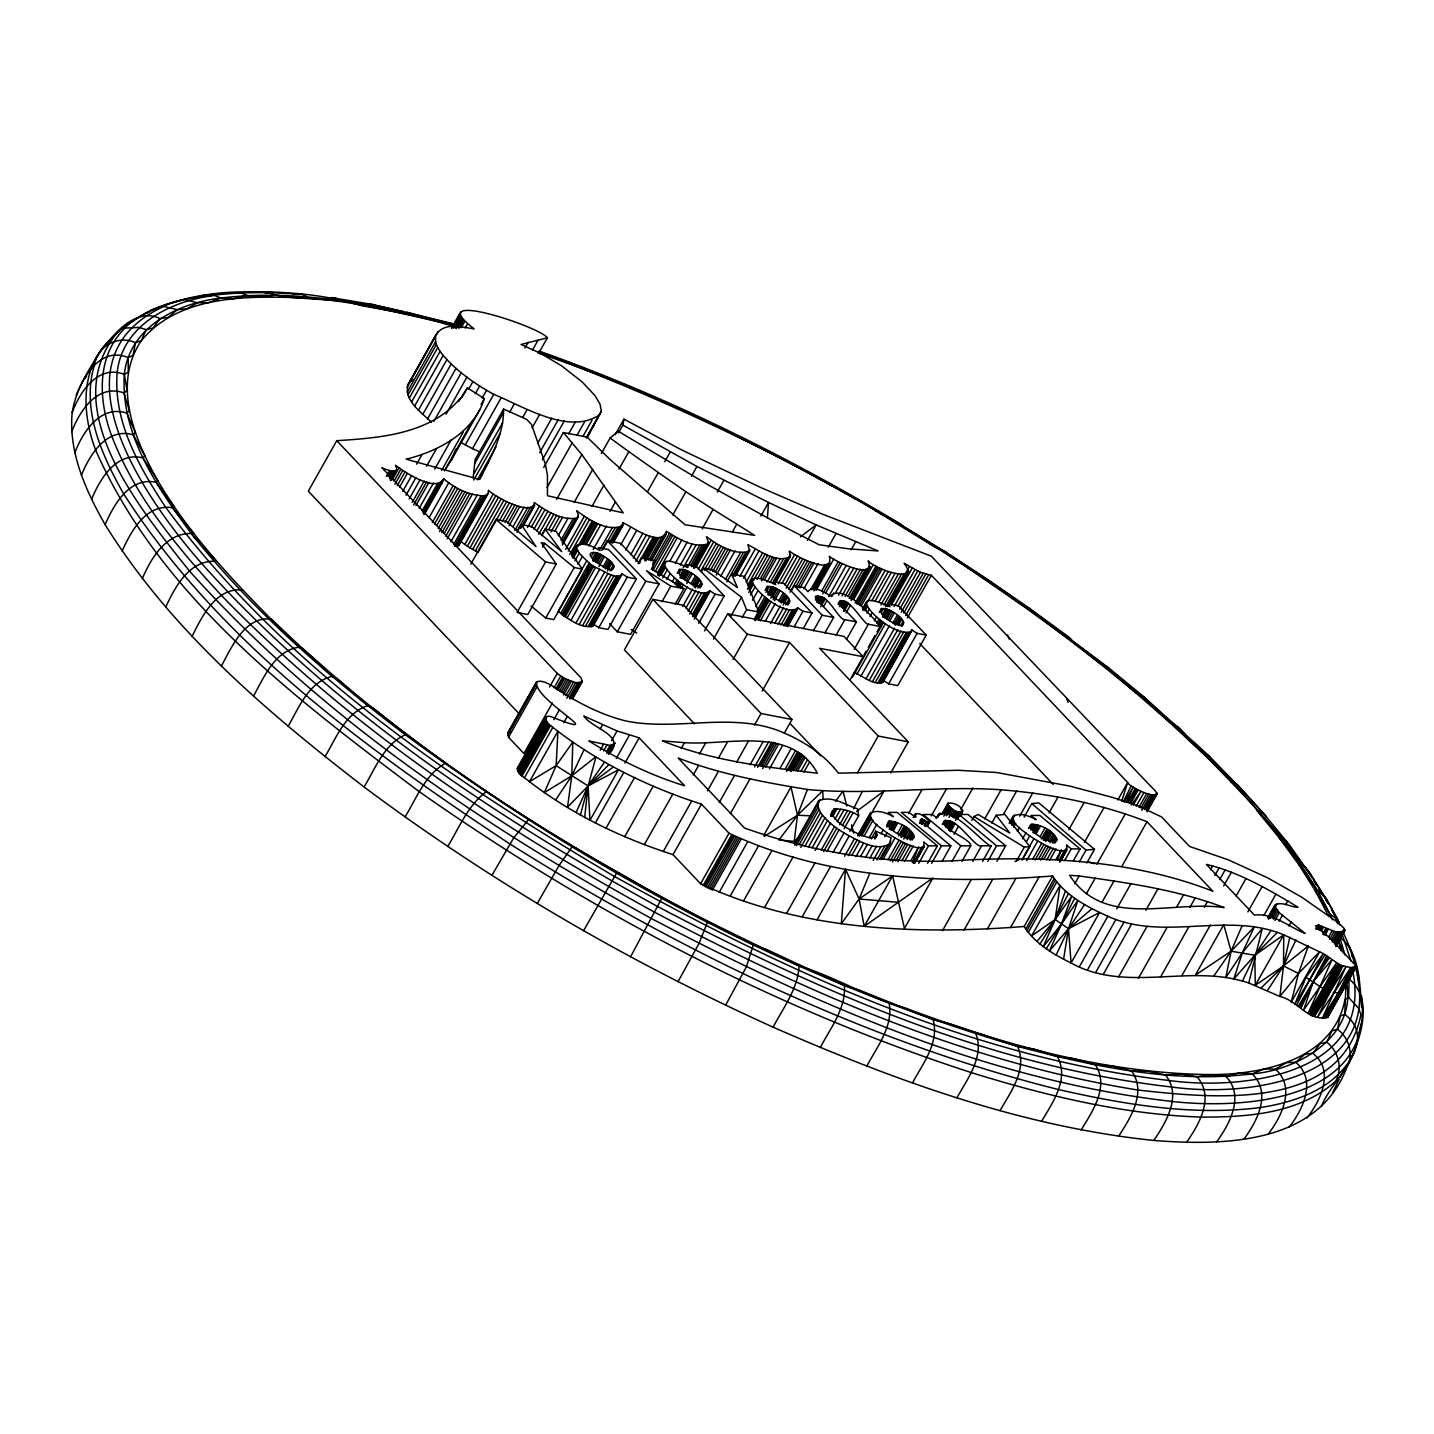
<?xml version="1.0" encoding="UTF-8"?>
<svg xmlns="http://www.w3.org/2000/svg" width="1434" height="1434" viewBox="0 0 1434 1434"><rect width="100%" height="100%" fill="white"/><g stroke="black" fill="none" stroke-linecap="round" stroke-linejoin="round"><path stroke-width="1.5" d="M1356.385 966.516L1327.812 1017.226C1308.507 1022.209 1297.286 1000.215 1279.863 996.469L1283.502 965.978L1283.753 934.807C1227.325 911.164 1163.709 941.815 1107.819 916.272C1087.169 906.897 1065.229 895.641 1052.628 875.977C944.181 884.419 828.96 880.046 729.028 833.208L701.477 804.133C647.146 786.8 595.253 761.113 550.495 725.532C545.888 723.489 543.11 713.935 551.014 716.677C614.971 742.041 533.107 699.9 536.603 681.992C541.281 679.662 546.641 683.05 550.925 685.022C573.869 700.67 598.695 714.204 625.833 720.961C676.256 731.34 729.727 712.089 778.841 730.802C801.552 739.89 823.474 753.37 838.37 773.177L958.145 770.273L996.505 772.496L1069.692 786.065L1112.909 797.519L1138.704 806.123L1161.594 816.95L1189.521 846.418L1228.418 859.88L1267.835 877.931L1301.552 897.092L1338.37 922.815L1344.106 928.336L1344.106 931.455L1335.95 931.992L1319.208 925.324L1315.372 925.916L1330.304 938.32L1356.421 966.283L1350.81 967.627L1340.431 965.207L1323.295 953.628L1283.753 934.807L1254.786 955.259L1233.832 978.938C1180.11 967.771 1121.567 991.019 1071.073 963.003C1053.381 954.273 1034.954 943.572 1024.163 926.489L1052.628 875.977M1321.431 1106.439C1331.075 1079.515 1380.422 1042.07 1344.769 1014.304L1346.114 980.981C1358.679 1035.151 1298.774 1070.248 1252.133 1073.887C1173.012 1083.62 1093.604 1066.502 1017.459 1046.3C796.408 981.681 590.199 871.101 405.302 734.746C327.526 675.593 252.814 611.027 191.851 534.255C157.632 487.936 120.402 434.825 124.328 374.399C129.239 326.952 178.336 302.897 220.836 298.039C299.222 288.395 377.931 305.119 453.413 325.07C400.104 313.652 346.687 298.272 291.962 297.519C240.07 296.049 177.332 297.179 141.303 340.665C111.78 384.294 134.599 439.754 157.83 480.731C194.827 544.024 247.67 595.54 298.864 647.2L302.861 648.634L367.696 705.618L373.324 708.163C453.18 772.119 538.879 828.583 628.253 878.128C683.355 911.164 741.719 937.191 799.043 965.978C835.807 976.859 868.735 998.046 905.679 1008.12C1003.495 1044.884 1106.564 1073.707 1211.82 1074.604C1263.426 1074.389 1333.925 1059.385 1344.931 999.498L1348.641 997.526L1349.089 978.992C1375.314 1000.609 1359.289 1042.303 1346.723 1067.667C1317.487 1144.762 1222.593 1145.784 1153.832 1140.46C1021.223 1126.712 894.511 1080.322 773.123 1027.174C628.737 961.999 491.02 881.802 364.057 786.979C266.742 711.945 170.592 630.082 105.13 524.647C85.843 490.697 68.509 452.624 72.166 412.616C75.877 389.026 89.41 368.448 102.172 348.803C133.237 309.135 185.918 294.024 234.925 292.034C277.3 290.905 320.302 293.056 360.83 305.478C391.966 311.214 423.048 316.143 453.072 326.414M1361.422 995.447C1374.758 1099.914 1246.469 1109.629 1172.492 1101.509C987.936 1080.591 814.799 1004.194 651.789 918.746C482.577 825.428 318.796 715.584 189.198 570.732C141.841 510.809 53.918 407.059 118.646 330.949M1361.045 1023.984L1358.966 1033.089M905.517 528.411L901.807 526.099L901.861 524.79C786.692 455.725 665.591 396.035 538.987 351.007M799.043 965.978C798.075 988.707 783.197 1007.797 773.123 1027.174M473.166 477.54L475.138 459.543L503.603 409.031L526.672 419.391L531.566 424.572L545.314 463.953L547.447 475.174L547.447 495.734L623.181 512.852L581.846 454.578L563.401 432.512L543.701 467.484M458.557 401.592L467.376 387.897L484.351 398.598C473.543 432.781 438.84 451.011 406.18 459.203L479.637 479.494C490.966 457.321 503.836 434.663 503.603 409.031M774.862 583.871L790.17 556.679L789.399 551.068C794.579 555.729 835.036 576.737 829.3 556.356C835.054 561.303 875.798 581.29 868.197 560.819C873.521 568.491 920.933 585.323 904.137 563.311L920.485 572.327L931.365 575.285L1127.662 782.498C1130.261 789.256 1170.216 804.187 1151.592 787.141L931.329 556.195L821.323 513.713L760.862 487.56L681.831 450.025L623.969 419.14L615.222 434.681M580.358 815.175L596.006 756.668L571.772 775.794L544.346 792.626L556.123 765.648L557.934 731.161L529.487 781.673C572.363 814.566 621.711 838.137 673.012 854.628L700.563 883.72C800.495 930.541 915.717 934.932 1024.163 926.489M608.805 764.663L567.541 807.181L571.772 775.794L572.793 742.113L556.123 765.648L529.487 781.673C526.26 778.321 514.483 773.195 518.319 767.136M767.387 517.943L768.552 502.456L696.942 466.498L622.876 425.127L623.969 419.14M695.114 566.95L708.611 542.841L706.424 536.674C717.896 545.279 735.427 556.123 749.588 550.943L747.921 544.705C760.217 550.943 776.009 563.562 790.17 556.679M880.87 859.504L889.636 843.963L891.07 837.725L875.636 831.164L871.245 838.926M898.293 902.309L859.109 898.993L892.629 875.887L904.424 928.461L932.889 877.966L864.164 926.382L859.109 898.993L845.522 869.273L841.328 923.765L859.109 898.993L869.793 873.252M612.963 542.966L622.822 525.489L623.037 522.872C632 526.314 660.447 548.469 666.29 531.261C678.228 538.7 694.289 548.935 708.253 543.629M576.181 547.429C580.77 539.023 593.855 547.573 600.057 550.548L598.372 547.609L608.608 549.598L636.391 578.924L607.926 629.436L598.803 627.662L593.586 624.274C585.126 631.928 566.555 617.964 558.238 611.278L586.703 560.766L579.246 553.112L576.181 547.429L571.808 555.191M724.224 595.952L715.1 594.178L709.866 590.79C693.464 605.381 631.336 541.371 687.872 567.577L686.205 564.638L696.422 566.627L724.224 595.952L704.506 630.924M812.038 612.981L802.932 611.207L797.698 607.819C781.297 622.41 719.169 558.4 775.704 584.606L774.037 581.666L784.255 583.656L812.038 612.981L803.291 628.522M552.377 703.019L523.912 753.531L508.532 737.291L507.69 733.222L536.155 682.727M584.66 817.649L588.101 785.922L604.539 762.046M488.044 493.619L484.477 495.913L456.03 546.408L459.113 544.956L488.044 493.619L488.438 490.303C494.3 496.469 532.91 517.674 534.273 502.527C546.569 511.221 562.164 521.169 577.687 517.835L578.225 514.573L576.719 510.755C588.836 519.771 607.819 532.606 622.822 525.489M823.17 799.383L822.668 790.869L797.483 815.229L778.949 840.001L794.221 841.382L797.483 815.229L807.414 789.489C871.89 795.583 936.653 785.366 1001.111 789.776C1050.835 793.755 1100.416 803.703 1147.003 821.736L1212.788 891.177C1134.652 860.776 1050.046 856.223 967.197 859.934C891.787 865.58 815.587 853.32 744.515 828.027L678.246 758.084C719.76 774.055 763.695 782.319 807.414 789.489M1274.611 906.001C1279.809 899.817 1291.676 907.83 1298.021 907.22C1269.233 889.869 1239.424 872.266 1206.424 864.415L1254.463 915.125C1272.316 912.562 1289.327 927.027 1305.137 933.462L1279.289 912.687L1274.611 906.001L1268.032 917.652M1361.637 1007.331C1359.54 984.262 1360.239 952.714 1339.75 937.155M1358.769 984.764L1358.356 974.726L1349.269 946.404M1056.123 955.062L1068.509 928.73L1077.866 900.444L1061.375 924.195L1043.289 946.673L1055.137 919.499L1060.084 885.37L1031.62 935.882L1055.137 919.499L1071.754 896.16L1061.375 924.195L1049.401 950.957L1068.509 928.73L1084.588 904.549M937.388 845.827L928.515 845.845L923.783 841.901C927.314 859.414 885.961 833.011 883.201 829.892C858.5 813.311 874.077 805.603 893.454 816.699L888.273 812.397L897.128 812.379L937.388 845.827L927.529 863.322M1080.071 848.892L1071.216 848.892L1066.484 844.949C1070.015 862.461 1028.662 836.076 1025.902 832.957C1001.201 816.358 1016.778 808.651 1036.155 819.764L1030.956 815.444L1039.829 815.444L1080.071 848.892L1073.51 860.543M221.445 665.932C231.555 647.308 244.981 615.813 271.331 619.112L332.15 676.382L336.918 678.39C462.698 785.85 605.686 870.779 753.316 944.791L746.379 966.892L725.622 1005.18M1063.58 959.203L1068.509 928.73L1092.027 908.69M875.636 831.164C880.44 848.534 842.565 826.378 838.549 822.238C818.922 803.524 849.071 808.113 858.643 815.803L849.896 831.344M962.788 811.25C958.181 814.853 949.38 808.131 947.551 803.434C953.825 801.301 967.699 808.615 960.224 816M341.364 300.889L291.962 297.519L275.955 295.099L261.346 296.963L247.024 295.476L233.527 298.666L220.836 298.039L208.647 302.664L197.534 302.771L186.868 308.902L177.242 309.654L168.316 317.344L160.07 318.617L153.097 327.956L146.125 329.659L141.303 340.665L135.495 342.69L133.004 355.399L128.2 357.622C101.402 346.436 84.731 374.382 76.199 395.192M1242.167 925.629L1231.107 951.19L1225.819 977.558L1242.4 952.678L1262.296 928.443L1248.745 982.971L1279.863 996.469L1298.505 973.435L1319.674 951.728L1291.209 1002.241L1298.505 973.435L1308.328 945.956L1283.502 965.978L1255.306 985.301L1254.786 955.259L1270.936 930.523M135.495 342.69C118.466 334.875 97.817 345.558 94.626 364.308C80.86 409.102 101.742 455.116 123.503 493.619C218.577 641.948 364.935 748.118 509.805 843.909C679.985 950.634 863.16 1040.618 1058.704 1089.607C1124.722 1104.592 1193.052 1116.172 1260.791 1107.496C1294.06 1102.28 1329.694 1090.414 1349.358 1061.178C1352.37 1049.312 1347.207 1036.459 1337.492 1029.254L1340.163 1016.168L1344.769 1014.304M592.995 626.102L622.051 573.761L627.267 577.149L636.391 578.924M883.416 680.469L888.65 683.857L897.756 685.631L926.221 635.119L917.097 633.362L911.881 629.956L883.416 680.469C876.533 688.445 861.942 674.966 854.072 672.51M882.842 682.297L911.881 629.956M1267.531 990.428L1283.502 965.978L1289.829 937.209M1356.295 1043.414L1354.288 1052.144L1348.82 1061.841M707.482 922.17L699.003 943.5L678.013 981.681M484.477 495.913C469.312 495.483 455.062 488.618 443.733 478.759C435.255 492.866 405.266 472.431 395.479 465.297C401.036 475.335 385.531 469.707 381.838 467.627L581.2 678.031L581.971 682.064L573.206 697.605M538.628 353.338L547.376 337.797C539.327 326.307 421.04 287.84 474.116 328.888C462.017 327.077 445.042 321.987 436.474 334.068L408.027 384.581C403.743 400.875 421.381 412.311 431.473 422.205M587.223 437.567L601.312 411.235L600.039 404.173L594.967 395.551L582.222 382L561.608 365.831L540.152 353.105L521.044 344.483L547.376 337.797M1121.711 801.23L1127.662 782.498L1117.821 799.975M675.199 604.216L683.946 588.675L652.129 569.316L654.944 560.497L641.392 557.862L639.618 563.401L620.599 543.325L607.281 540.672L601.814 550.387M407.095 387.305L436.474 334.068M1040.026 943.984L1055.137 919.499L1065.534 890.783M615.043 743.439L609.988 745.411L588.854 740.93C618.699 759.769 650.803 775.364 684.592 785.76L639.152 737.829L617.032 730.964L583.853 716.014C591.722 728.526 626.73 735.373 609.378 753.621M912.365 862.694L918.674 846.813L911.02 860.418M1057.432 859.808L1061.375 849.878L1055.908 859.575M472.862 420.377L444.415 470.89L451.495 459.884L455.887 449.111M1296.587 1005.126L1323.295 953.628L1306.033 977.289L1294.83 1004.141L1325.052 954.632M1326.755 955.671L1313.347 981.483L1303.578 1010.074L1336.578 962.949L1309.618 1014.43L1339.607 964.813L1311.967 1015.702L1342.063 965.817L1314.404 1016.563L1345.952 966.749L1322.345 1018.122L1354.521 967.376L1326.074 1017.889L1350.81 967.627L1317.505 1017.244L1342.851 966.05L1313.598 1016.312L1340.431 965.207L1311.142 1015.308L1338.065 963.935L1308.113 1013.444L1332.043 959.561L1313.347 981.483L1298.29 1006.166M661.827 898.24L630.566 956.801M753.316 944.791L767.782 950.079L844.429 985.588L860.346 990.518L933.14 1019.664L950.007 1023.84L1017.459 1046.3L1034.667 1049.222L1057.36 1056.643L1074.496 1058.74L1095.486 1064.888L1112.336 1066.089L1131.605 1071.037L1147.989 1071.198L1165.501 1075.016L1181.204 1074.03L1197.014 1076.826L1211.82 1074.604L1225.945 1076.45L1239.657 1072.883L1252.133 1073.887L1264.537 1068.904L1275.435 1069.155L1286.316 1062.666L1295.727 1062.289L1304.868 1054.223L1312.899 1053.309L1320.087 1043.611L1326.844 1042.267L1331.863 1030.903L1337.492 1029.254M576.074 812.558L588.101 785.922L613.125 767.136M926.221 635.119L898.437 605.793L888.202 603.822L889.887 606.743C834.749 581.523 892.396 641.231 911.594 631.247M1126.353 802.09L1133.326 786.89L1124.148 802.126M1301.014 1008.084L1313.347 981.483L1328.135 956.603M584.158 749.408L571.772 775.794L555.693 799.921M1213.702 976.142L1231.107 951.19L1254.266 927.063L1242.4 952.678L1233.832 978.938L1242.471 981.017L1254.786 955.259L1277.21 932.459M1261.364 987.721L1283.502 965.978L1295.995 939.915M1129.92 803.201L1136.75 789.112L1128.343 802.251M1332.491 1092.923L1339.105 1079.336M1123.969 800.423L1131.372 785.456M853.517 808.794L862.39 791.317M1037.069 941.296L1055.137 919.499L1068.473 893.49M1074.693 898.311L1061.375 924.195L1046.246 948.824M913.494 862.892L921.596 847.315M1059.242 860.113L1064.297 850.362M892.629 875.887L864.164 926.382M1299.67 1007.116L1313.347 981.483L1329.479 957.589M1312.791 1016.043L1341.256 965.53M914.731 862.802L923.281 847.333L914.802 861.78M1059.565 861.995L1065.982 850.38L1059.618 861.225M1130.566 803.56L1138.148 789.919M1338.836 964.383L1310.371 1014.896M915.322 860.633L920.789 850.846M915.985 860.974L924.177 846.293L915.358 861.135M1063.49 853.911L1066.771 848.032M1060.73 860.364L1066.878 849.358L1060.264 860.472M1311.554 1015.523L1340.019 965.01M1060.102 861.619L1066.591 850.093L1060.371 860.992M1324.317 1018.14L1352.782 967.627M1327.812 1017.226L1327.221 1015.362M72.166 412.616C79.802 391.715 98.211 364.111 124.328 374.399L128.253 372.069L128.2 357.622M71.7 431.867C79.515 410.949 97.584 383.434 123.88 392.934L127.07 390.586L124.328 374.399M74.783 452.803C82.796 431.975 100.434 404.478 126.837 413.1L129.454 410.823L123.88 392.934M81.415 475.335C89.643 454.65 106.725 427.117 133.219 434.789L144.888 456.03L142.97 457.876C116.441 451.262 100.021 478.848 91.543 499.337M105.13 524.647C113.86 504.409 129.544 476.787 156.055 482.236L157.83 480.731L142.97 457.876M122.087 551.14C131.103 531.172 145.963 503.549 172.367 507.744L174.177 506.632L156.055 482.236M142.307 578.673C151.377 557.199 167.151 531.476 193.841 533.573L172.367 507.744M165.717 607.102C175.217 586.56 189.844 559.135 216.659 561.411L191.851 534.255M192.138 636.23C201.979 616.638 215.853 587.313 242.561 589.983M460.744 397.702C431.204 434.143 380.1 437.908 336.757 440.686L308.292 491.181L519.592 714.204M408.027 384.581L438.087 331.738M407.148 392.217L435.595 341.722L435.56 336.793M407.937 395.031L436.402 344.518L435.595 341.722M409.299 398.078L437.764 347.566L436.402 344.518M451.441 328.458L460.189 312.917M452.158 327.777L460.959 311.895M453.305 326.97L459.884 315.319M457.571 320.14L459.758 316.251M411.63 401.861L440.095 351.366L437.764 347.566M453.718 328.278L460.296 316.627M455.6 327.777L461.067 318.061M456.137 328.529L461.605 318.814M457.858 327.364L462.25 319.585M414.713 405.912L443.178 355.399L440.095 351.366M458.916 328.458L463.29 320.696M253.495 696.028C264.071 677.332 274.486 650.911 298.864 647.2M461.228 327.633L464.508 321.808M418.459 410.124L446.906 359.629L443.178 355.399M465.19 328.01L467.376 324.12M386.338 476.285L389.636 470.46M387.933 476.608L391.213 470.782M422.743 414.462L451.208 363.967L446.906 359.629M389.421 476.805L392.719 470.979M389.546 478.831L393.938 471.069M390.64 478.813L395.013 471.033M390.406 480.587L396.68 469.366M390.729 480.444L396.68 470.011M392.307 479.745L398.867 468.093M427.547 418.889L456.012 368.377L451.208 363.967M394.099 481.107L400.66 469.456M394.906 484.369L402.578 470.782M397.2 485.785L404.854 472.18M433.875 421.381L461.246 372.804L456.012 368.377M399.584 487.112L407.256 473.525M416.595 464.168L422.062 454.453M446.099 414.121L466.892 377.214L461.246 372.804M402.811 491.288L411.558 475.747M406.019 495.232L415.878 477.737M461.909 397.594L467.376 387.897M468.542 389.331L472.933 381.569L466.892 377.214M426.597 466.193L436.456 448.717M409.228 498.942L420.162 479.53M412.239 502.348L424.285 480.982M475.228 393.776L479.619 386.015L472.933 381.569M288.073 726.339C298.917 707.769 308.615 681.975 332.15 676.382M413.566 505.001L426.705 481.681M434.753 469.061L451.172 439.933M415.896 505.557L429.017 482.254M419.194 508.335L433.427 483.079M482.2 398.06L486.574 390.299L479.619 386.015M441.564 470.531L463.451 431.67M481.053 404.424L484.351 398.598M422.205 510.755L437.531 483.563M451.495 459.884L479.96 409.389M422.869 512.709L439.288 483.563M424.285 512.458L440.704 483.312M423.944 514.071L443.733 478.759M424.518 513.641L442.03 482.559M424.231 514.483L442.837 481.448M461.694 442.837L465.279 444.863L493.744 394.35C523.482 406.342 569.549 436.115 600.362 414.247M429.125 517.602L448.824 482.631M524.898 348.121L528.178 342.296M465.279 444.863L472.503 448.645L500.968 398.132M432.297 522.603L453.108 485.696M434.556 524.055L455.349 487.148M532.516 350.075L537.983 340.36M436.868 525.436L457.679 488.528M438.177 528.626L460.063 489.765M474.654 463.63L503.119 413.117M439.503 531.691L462.501 490.894M474.242 473.274L502.689 422.779M441.905 532.659L464.903 491.862M509.733 412.024L514.107 404.263M473.758 480.049L500.018 433.427M444.235 533.484L467.215 492.687M445.795 536.226L469.886 493.493M477.397 479.852L496.021 446.834M478.848 478.795L488.707 461.3M479.261 479.261L482.541 473.435M447.211 538.808L472.395 494.121M324.998 756.722C336.076 738.205 345.2 713.2 367.696 705.618M450.921 541.711L477.199 495.088M522.711 417.348L527.085 409.568M453.771 544.311L481.143 495.752M454.47 546.426L482.935 495.931M470.926 521.384L473.112 517.513M457.356 546.157L485.821 495.644M458.378 545.655L486.843 495.142M506.614 501.721L478.149 552.233L469.976 547.931L464.831 544.472L493.278 493.959M532.086 427.852L539.758 414.265M467.341 546.229L495.806 495.734M469.976 547.931L498.423 497.419M472.628 549.473L501.093 498.96M475.371 550.907L503.836 500.394M537.607 443.339L551.839 418.083M470.8 564.154L495.985 519.466L506.453 521.51L536.011 546.641L521.295 524.539L516.921 532.301M499.534 520.417L509.375 502.922M539.632 452.732L558.238 419.714M502.348 521.51L512.207 504.033M505.073 522.46L514.931 504.983M542.411 459.794L564.297 420.951M507.672 523.231L517.531 505.754M509.016 525.776L519.968 506.345M364.057 786.979C375.314 768.445 384.061 744.354 405.302 734.746M513.175 526.403L524.127 506.973M568.653 433.875L575.213 422.223M514.788 530.526L527.909 507.224M517.369 530.58L530.508 507.277M520.667 528.411L533.609 505.915M522.568 526.206L533.52 506.776M523.195 525.812L534.81 505.27M547.107 487.363L572.291 442.694M576.88 435.506L584.552 421.901M527.443 527.533L539.471 506.166M531.225 527.371L542.16 507.941M583.297 435.721L592.063 420.18M534.004 529.11L544.956 509.679M587.08 436.492L601.312 411.235M586.345 438.069L598.39 416.702M536.925 530.759L547.86 511.329M556.679 499.247L581.846 454.578M538.79 534.237L550.835 512.87M541.783 534.972L545.081 529.146L556.034 531.279L582.24 569.083L553.775 619.596L545.745 618.036L531.028 605.955M541.747 535.617L553.775 514.25M548.971 529.003L556.643 515.398M550.961 531.978L559.708 516.437M542.572 547.232L544.759 543.361L574.192 567.523L582.24 569.083M554.94 530.795L562.612 517.19M601.348 453.538L610.113 437.997L618.233 431.222L708.916 485.319L775.041 522.084L819.208 544.777L848.731 548.828L878.11 550.943L816.161 524.916L768.552 502.456L760.88 516.061M574.192 502.312L592.798 469.294M558.22 535.707L568.061 518.212M556.284 564.01L545.565 561.931L517.1 612.426L527.82 614.505L556.284 564.01L541.192 542.661L544.759 543.361M618.484 432.907L622.876 425.127M405.051 816.95C416.398 798.344 425.002 775.238 444.755 763.605M560.999 540.188L573.044 518.821M562.003 542.124L575.124 518.803M562.881 541.998L576.002 518.678M562.522 543.719L578.386 515.846M562.379 545.045L578.225 516.939M565.713 549.33L584.319 516.294M591.955 506.435L603.983 485.068M568.258 550.997L586.864 517.979M569.8 554.564L589.499 519.61M618.986 469.133L628.827 451.656L610.113 437.997M572.256 553.47L576.629 545.709M571.772 554.761L577.239 545.045M575.052 550.262L578.332 544.436M572.005 556.267L576.378 548.487M577.938 546.354L592.17 521.098M572.417 557.306L576.809 549.527M580.358 545.099L593.497 521.779M573.062 558.435L577.436 550.674M582.778 543.773L594.823 522.406M574.873 560.873L579.246 553.112M584.301 544.436L596.329 523.069M585.789 545.028L597.835 523.643M545.745 618.036L574.192 567.523M577.956 564.243L582.329 556.464M588.711 545.995L600.756 524.629M610.024 511.472L615.491 501.775M593.246 549.419L606.367 526.099M591.4 556.32L593.604 552.448C600.344 552.269 620.277 565.426 611.798 569.621C607.084 570.732 580.931 553.434 593.604 552.448M560.622 613.537L589.087 563.042L586.703 560.766M592.583 558.507L595.863 552.682M593.192 558.615L596.472 552.789M561.931 614.648L590.396 564.154L589.087 563.042M592.708 560.712L597.1 552.932M562.63 615.186L590.396 564.154M593.353 560.909L597.727 553.13M600.434 548.738L612.479 527.371M594.017 561.142L598.408 553.381M563.365 615.724L591.83 565.211L591.095 564.691M594.734 561.447L599.125 553.685M564.243 616.297L592.69 565.803L591.83 565.211M595.486 561.805L599.86 554.044M603.176 549.114L615.222 527.748M565.157 616.871L593.622 566.358L592.69 565.803M596.239 562.218L600.613 554.438M596.992 562.648L601.384 554.886M567.093 617.946L595.558 567.434C603.338 570.015 613.537 579.408 621.764 575.052M609.988 541.443L617.642 527.837M598.534 563.598L602.907 555.836M610.741 543.199L619.506 527.658M614.29 538.413L623.037 522.872M612.264 542.733L621.012 527.192M598.928 566.555L604.395 556.84M613.376 542.016L622.141 526.475M571.126 619.99L599.591 569.477M536.603 681.992L507.69 733.222M507.6 734.1L537.409 681.491M507.761 735.086L536.226 684.574M603.051 566.824L607.424 559.045M508.532 737.291L536.997 686.778M604.377 567.9L608.751 560.138M647.361 491.952L658.314 472.521L628.827 451.656M447.749 846.472C459.113 827.741 467.825 805.657 485.857 792.016M664.731 461.748L670.198 452.033M605.578 568.975L609.952 561.214M576.235 622.517L604.7 572.005M607.675 568.043L610.956 562.2M620.743 544.83L630.601 527.353M607.478 570.965L611.852 563.186M579.515 623.987L607.98 573.492M610.042 570.911L613.322 565.086M611.78 570.033L613.985 566.143M582.742 625.242L611.189 574.729M625.708 549.957L636.642 530.526M549.563 686.994L557.234 673.388L336.757 440.686M585.538 626.102L614.003 575.59M588.101 626.658L616.566 576.145M554.205 687.693L560.766 676.041L557.234 673.388M589.464 626.837L617.929 576.325M630.745 554.689L642.791 533.323M590.683 626.873L619.147 576.378M556.034 688.947L562.612 677.278L560.766 676.041M591.704 626.783L620.169 576.271M556.984 689.521L563.544 677.87L562.612 677.278M592.493 626.515L622.051 573.761M557.934 690.095L564.512 678.425L575.626 682.727L581.971 682.064M633.344 558.113L646.483 534.81M559.601 690.955L566.161 679.304M517.226 768.283L546.372 716.839M517.19 769.162L546.766 716.624M517.423 770.166L545.87 719.653M561.286 691.744L567.846 680.074M517.817 771.098L546.264 720.585M635.8 561.303L650.032 536.047M598.803 627.662L627.267 577.149M518.391 772.101L546.856 721.589M562.988 692.443L569.549 680.792M519.144 773.141L547.609 722.628M563.58 695.006L571.234 681.401M638.094 563.705L641.392 557.862M639.08 562.218L653.312 536.961M520.112 774.217L548.559 723.722M642.773 558.651L654.8 537.284M521.008 775.113L549.473 724.618M565.838 695.759L573.51 682.154M644.135 558.83L656.18 537.463M522.048 776.027L550.495 725.532M553.865 719.671L559.35 709.955M691.475 476.213L696.942 466.498M566.878 698.268L575.626 682.727M644.726 560.855L657.865 537.535M646.196 560.73L659.335 537.427M524.36 777.891L552.807 727.379M569.872 696.673L577.543 683.086M672.743 515.021L685.882 491.719L658.314 472.521M569.639 698.716L578.404 683.176M570.427 698.734L579.175 683.193M648.777 560.174L661.916 536.872M571.664 698.573L580.429 683.032M573.403 696.099L582.15 680.558M572.363 698.752L582.222 681.275M651.126 559.403L664.265 536.083M650.982 560.819L666.362 533.233M651.663 560.138L666.236 534.129M652.972 562.558L669.391 533.412M652.739 564.387L654.944 560.497M563.795 722.628L567.075 716.803M651.287 569.423L670.987 534.47M617.301 631.785L645.766 581.272L659.066 583.853L630.601 634.366L617.301 631.785L609.611 623.665M652.918 570.427L672.618 535.456M655.159 571.682L674.858 536.71M657.471 572.829L677.171 537.875M658.995 572.453L664.462 562.737M657.525 575.177L665.071 562.074M658.529 574.174L664.014 564.458M659.586 573.116L666.147 561.465M658.726 575.231L664.211 565.516M659.156 576.271L664.623 566.573M491.898 875.385L513.784 837.707L528.339 819.854M660.895 575.464L665.268 567.703M669.803 561.303L681.831 539.937M662.705 577.92L667.079 570.14M784.326 733.079L791.98 719.492L683.857 605.345L652.882 599.34L624.417 649.853L694.486 723.794M675.235 563.437L687.262 542.07M666.882 579.336L670.162 573.492M717.269 492.077L723.829 480.426M680.343 565.086L692.389 543.719M672.349 581.684L674.536 577.794M677.224 573.295L679.411 569.406C687.227 568.456 706.621 580.698 700.151 586.685C692.963 585.95 675.396 576.163 679.411 569.406M702.176 528.841L713.11 509.411L685.882 491.719M662.006 601.671L670.771 586.13L683.946 588.675M679.232 573.349L681.419 569.477M683.104 567.954L696.243 544.651M674.733 583.943L676.92 580.071M680.415 575.536L683.695 569.71M679.931 577.597L684.305 569.818M676.023 585.054L678.21 581.182M680.541 577.741L684.914 569.961M676.723 585.61L678.909 581.72M681.186 577.938L685.56 570.158M687.746 566.591L699.774 545.225M677.457 586.13L679.644 582.24M681.849 578.171L686.223 570.409M682.566 578.476L686.94 570.714M678.336 586.703L680.523 582.831M690.937 564.817L701.889 545.386M683.301 578.834L687.693 571.073M679.25 587.277L681.437 583.387M684.072 579.246L688.445 571.467M600.147 729.01L602.352 725.12M691.744 566.753L703.789 545.386M684.825 579.677L689.198 571.915M681.186 588.352L683.373 584.463M693.393 566.555L705.438 545.189M697.48 560.156L699.667 556.267M701.871 552.395L704.058 548.505M686.366 580.645L690.74 572.865M693.662 568.097L706.783 544.777M694.45 567.147L708.683 541.909M694.379 568.097L708.611 542.841M686.761 583.584L692.228 573.869M695.813 567.47L711.139 540.277M677.565 604.001L687.424 586.524M698.286 569.208L713.612 542.016M690.865 583.853L695.257 576.092M692.192 584.947L696.583 577.167M700.903 570.875L716.229 543.665M600.201 750.197L603.481 744.371M693.411 586.022L697.784 578.243M701.172 572.058L703.359 568.169L712.823 569.997L737.434 587.582L731.519 573.958L744.407 576.45L758.837 612.067L754.463 619.846M682.674 606.528L692.514 589.033M694.414 587.008L698.788 579.246M704.345 570.248L718.577 545.01M603.642 750.878L606.923 745.053M695.311 587.994L699.684 580.214M685.954 607.998L695.813 590.521M707.858 569.531L720.979 546.229M611.547 740.679L617.032 730.964M697.874 587.94L701.154 582.114M606.707 751.237L609.988 745.411M699.613 587.062L701.8 583.172M606.833 753.155L611.207 745.393M700.061 588.03L702.266 584.14M710.26 570.642L723.399 547.322M607.908 753.029L612.282 745.25M732.398 531.906L736.771 524.145L713.11 509.411M688.069 611.189L699.021 591.758M611.547 748.172L613.734 744.282M608.536 754.356L615.007 742.848M712.626 571.574L725.765 548.272M689.79 613.985L701.818 592.618M715.064 572.417L728.185 549.114M692.353 614.559L704.399 593.192M692.622 616.674L705.761 593.353M716.283 575.052L730.515 549.796M693.841 616.71L706.962 593.407M694.863 616.602L708.002 593.3M694.558 618.287L709.866 590.79M694.271 619.273L709.597 592.081M616.297 758.443L629.418 735.14M720.8 576.181L735.033 550.925M537.248 903.51L558.919 865.706L572.005 846.92M698.681 623.324L715.1 594.178M725.407 579.444L740.733 552.251M624.937 763.067L639.152 737.829M726.913 581.81L743.332 552.682M732.469 576.109L745.59 552.807M733.437 576.038L746.576 552.735M595.325 822.955L623.79 772.442M734.298 575.859L748.566 550.513M736.7 572.991L749.839 549.67M735.373 576.199L749.588 550.943M739.908 576.199L755.234 549.007M743.583 578.243L758.909 551.05M606.17 827.92L634.635 777.425M713.469 639.098L727.683 613.842L843.891 636.373L863.16 656.718L850.021 680.039M746.2 582.079L762.619 552.932M747.652 585.197L765.164 554.116M730.569 616.656L741.521 597.243L703.359 568.169M748.638 586.381L752.904 579.103M747.455 589.249L751.828 581.487M749.606 586.255L753.979 578.494M748.745 588.37L752.025 582.545M753.477 580.447L767.692 555.209M749.175 589.428L752.456 583.602M748.727 592.493L753.101 584.731M757.044 579.479L770.183 556.159M750.52 594.949L754.911 587.169M760.558 578.35L772.603 556.984M761.526 580.913L774.665 557.593M742.185 617.462L746.576 609.701L741.521 597.243M752.509 600.237L757.994 590.539M764.591 579.461L776.636 558.095M767.136 582.025L780.275 558.722M624.722 836.685L653.187 786.173M755.79 606.492L762.368 594.841M765.057 590.324L767.244 586.434C775.041 585.484 794.436 597.745 787.983 603.714C780.795 602.979 763.229 593.192 767.244 586.434M770.327 582.222L783.466 558.919M765.971 592.332L769.251 586.506M757.08 610.687L764.734 597.1M773.069 582.007L786.191 558.704M768.248 592.565L771.528 586.739M773.697 583.53L787.911 558.274M767.746 594.626L772.137 586.847M775.185 581.684L777.371 577.794M779.576 573.905L790.51 554.492M681.24 748.476L684.52 742.651C726.787 745.967 791.586 725.138 817.398 773.231C765.003 767.047 711.766 760.665 662.436 740.894L684.52 742.651M755.109 617.624L766.043 598.211M768.373 594.769L772.747 587.008M775.041 582.849L790.564 555.478M754.696 620.115L766.742 598.749M769.018 594.967L773.392 587.187M733.043 659.515L747.275 634.258L789.578 642.468L878.217 736.018L908.26 741.844L890.747 772.926M755.431 620.653L767.477 599.287M769.682 595.2L774.055 587.438M770.399 595.504L774.772 587.743M757.403 619.291L768.355 599.86M771.134 595.863L775.507 588.101M778.232 583.746L794.651 554.599M758.335 619.846L769.269 600.416M583.566 930.702L616.584 873.109M770.793 598.211L776.278 588.496M772.657 596.705L777.031 588.944M760.271 620.922L771.205 601.491M781.996 583.459L797.322 556.267M773.087 599.609L778.572 589.894M807.396 540.457L816.161 524.916L800.495 536.764M774.575 600.613L780.06 590.898M784.756 585L800.082 557.808M765.398 621.03L775.238 603.553M778.698 600.882L783.072 593.12M786.173 588.173L802.592 559.045M780.024 601.975L784.416 594.196M644.404 844.501L672.869 793.988M788.664 589.266L805.083 560.12M781.225 603.051L785.617 595.271M770.506 623.557L780.347 606.062M783.34 602.101L786.621 596.275M790.026 592.134L807.539 561.053M783.143 605.023L787.517 597.243M699.38 754.105L705.958 742.453M790.923 591.561L794.203 585.735L804.187 587.671L808.005 591.704C811.877 584.803 824.909 591.973 830.429 596.06C845.648 582.616 873.234 619.255 880.942 626.64L868.359 624.202C864.702 626.192 846.634 591.794 838.424 602.907L856.421 621.89L846.562 639.367M774.88 623.091L783.645 607.55M785.707 604.987L788.987 599.143M795.637 587.044L809.851 561.787M787.445 604.09L789.632 600.201M787.893 605.058L790.08 601.169M797.824 587.617L812.056 562.361M693.249 774.969L698.716 765.272M778.088 624.328L786.854 608.787M799.903 588.048L814.136 562.791M780.903 625.188L789.65 609.647M803.936 588.693L818.169 563.437M783.466 625.762L792.231 610.221M828.278 547.25L835.95 533.663M784.828 625.923L793.576 610.382M786.047 625.977L794.794 610.436M787.069 625.869L795.816 610.328M787.858 625.314L797.698 607.819M787.571 626.604L797.429 609.109M663.207 851.599L691.672 801.104M810.694 589.607L824.926 564.351M812.146 589.661L826.378 564.404M718.255 758.371L727.002 742.83M813.419 589.589L827.633 564.333M815.677 586.954L828.816 563.652M814.422 589.356L828.655 564.1M814.064 590.88L829.856 562.827M794.167 626.748L802.932 611.207M816.179 590.216L833.71 559.135M762.225 691.027L789.578 642.468M707.464 790.833L718.398 771.42M815.444 599.842C824.048 586.022 838.89 621.137 844.841 619.649L856.421 621.89M816.071 599.896L818.258 596.024M673.012 854.628L701.477 804.133M821.772 590.88L838.191 561.734M816.753 600.021L818.939 596.132M816.627 602.19L819.907 596.365M817.685 602.513L820.965 596.687M822.668 593.855L840.181 562.773M818.222 602.71L821.503 596.885M818.742 602.943L822.041 597.1M819.28 603.176L822.56 597.351M819.782 603.445L823.062 597.619M825.769 592.869L842.188 563.741M820.051 603.606L823.331 597.781M820.32 603.768L823.6 597.942M820.822 604.108L824.102 598.283M851.222 549.688L855.596 541.909M821.306 604.485L824.604 598.641M820.696 606.797L825.07 599.036M754.463 725.138L761.024 713.487L791.98 719.492M828.691 596.544L846.203 565.462M823.564 606.492L826.844 600.649M736.467 762.458L748.494 741.073M831.72 596.652L833.907 592.762M813.401 630.781L822.166 615.24L833.62 617.462L824.873 633.003M835.897 592.134L850.129 566.878M719.187 802.592L734.513 775.4M838.514 595.182L853.839 567.989M841.955 595.97L857.263 568.778M838.119 604.377L840.324 600.505M838.818 604.413L841.023 600.523M839.607 604.521L841.812 600.631M750.107 764.734L763.229 741.414M845.056 596.436L860.382 569.244M839.392 606.636L842.69 600.81M841.382 604.933L843.568 601.043M841.22 607.156L844.501 601.33M841.686 607.335L844.967 601.509M847.835 596.598L863.16 569.388M842.152 607.532L845.433 601.706M842.618 607.729L845.899 601.904M843.067 607.962L846.347 602.137M843.353 608.124L846.634 602.298M843.622 608.285L846.902 602.459M849.197 598.39L865.616 569.244M754.571 766.921L768.803 741.665M844.16 608.625L847.44 602.8M843.568 610.938L847.96 603.158M850.936 598.032L867.355 568.904M844.07 611.314L848.462 603.553M852.603 596.275L854.789 592.403M856.976 588.514L869.022 567.147M730.372 813.67L750.09 778.698M851.258 599.412L868.771 568.33M851.599 599.412L870.205 566.394M851.151 600.523L870.044 566.986M757.564 767.315L771.797 742.059M846.006 612.981L850.38 605.22M853.696 599.376L873.396 564.404M760.253 765.684L773.374 742.364M761.92 766.097L775.041 742.794M836.076 635.19L844.841 619.649M855.238 602.997L876.031 566.089M762.601 768.588L776.816 743.332M856.582 603.786L877.375 566.878M765.541 767.298L778.68 743.995M700.563 883.72L729.028 833.208M857.944 604.539L878.737 567.631M859.522 605.345L880.315 568.438M703.144 885.513L731.609 835M769.449 768.839L782.588 745.537M861.135 606.098L881.928 569.19M704.452 886.355L732.917 835.843M705.779 887.162L734.226 836.649M863.178 607.729L866.459 601.904M862.73 609.45L867.068 601.24M867.624 601.581L885.136 570.499M862.927 610.508L866.208 604.682M707.392 888.04L735.857 837.528M864.451 609.629L866.638 605.74M865.078 610.759L867.283 606.869M709.041 888.829L737.488 838.316M871.872 600.721L888.291 571.574M710.708 889.528L739.155 839.033M866.889 613.196L869.076 609.307M779.971 768.499L790.905 749.068M712.375 890.191L740.84 839.679M874.883 601.599L891.303 572.453M869.972 616.548L872.159 612.677M878.666 602.459L895.085 573.313M785.491 768.427L795.332 750.95M854.144 649.459L868.359 624.202M786.513 771.367L797.465 751.954M880.96 604.897L898.473 573.815M719.097 892.504L747.544 841.991M788.628 769.95L798.469 752.474M789.596 770.506L799.455 753.029M874.346 620.85L876.533 616.978M879.239 612.461L881.426 608.572C889.223 607.622 908.618 619.882 902.165 625.851C894.959 625.116 877.393 615.329 881.426 608.572M790.403 771.008L800.262 753.513M883.989 605.058L901.502 573.976M791.192 771.51L801.032 754.033M881.247 612.533L883.434 608.643M793.02 770.112L801.785 754.571M885.549 606.815L904.155 573.797M793.755 770.667L802.502 755.126M876.73 623.127L878.917 619.237M882.412 614.702L885.71 608.876M905.069 574.371L909.443 566.609M887.305 606.474L905.912 573.439M883.021 614.81L886.302 608.984M878.038 624.238L880.225 620.348M889.887 603.158L907.399 572.076M796.211 769.861L803.865 756.256M882.555 616.907L886.929 609.145M889.815 603.947L907.328 572.865M889.994 603.911L908.6 570.875M878.737 624.776L880.924 620.886M889.654 605.058L908.529 571.485M883.183 617.104L887.574 609.325M879.472 625.296L881.659 621.424M883.864 617.337L888.238 609.575M797.483 771.044L805.137 757.439M891.356 605.094L912.149 568.187M884.581 617.642L888.955 609.88M863.931 655.015L866.118 651.144M868.305 647.254L874.865 635.603M877.052 631.713L882.537 621.997M885.316 618L889.689 610.239M852.477 677.153L883.452 622.553M763.623 835.574L790.994 787.015L797.483 815.229L764.376 836.345M886.069 618.413L890.442 610.633M730.014 896.393L758.478 845.881M800.853 771.528L807.432 759.877M886.839 618.843L891.213 611.081M894.117 606.6L914.928 569.692M856.923 674.141L885.387 623.647M888.363 619.811L892.737 612.031M803.954 772.012L809.439 762.296M889.851 620.814L894.242 613.035M898.007 606.044L917.706 571.091M860.956 676.185L889.421 625.69M899.692 609.235L920.485 572.327M892.88 623.019L897.254 615.258M894.207 624.113L898.58 616.333M901.287 612.228L923.173 573.385M895.408 625.188L899.781 617.409M866.064 678.712L894.529 628.217M897.505 624.238L900.803 618.413M903.814 613.053L925.719 574.192M898.401 625.224L901.699 619.38M743.547 900.893L772.012 850.38M869.362 680.2L897.809 629.687M905.643 615.652L928.64 574.855M900.964 625.17L903.151 621.298M901.627 626.228L903.814 622.338M907.274 618.036L931.365 575.285M872.571 681.437L901.018 630.924M875.367 682.297L903.832 631.802M877.949 682.853L906.396 632.358M879.293 683.032L907.758 632.519M880.512 683.068L908.977 632.573M881.534 682.978L909.998 632.466M882.322 682.709L910.787 632.215M794.526 843.676L818.599 800.943C831.344 794.741 845.719 805.281 857.604 808.83L858.643 815.803M794.705 845.146L819.943 799.975M796.282 845.666L818.187 806.822L818.599 800.943M888.65 683.857L917.097 633.362M799.312 844.483L819.011 809.511L818.187 806.822M764.788 907.113L793.253 856.6M800.781 847.404L820.481 812.433L819.011 809.511M804.922 846.185L822.435 815.104L820.481 812.433M808.489 847.046L824.909 817.9L822.435 815.104M830.68 814.763L833.979 808.937M812.164 847.745L827.49 820.553L824.909 817.9M831.218 814.53L834.516 808.704M830.644 816.394L835.036 808.615M831.272 816.358L835.646 808.597M832.706 816.484L837.097 808.704M857.424 772.926L878.217 736.018M815.068 850.452L830.394 823.259L827.49 820.553M835 819.047L840.485 809.332M821.359 849.914L834.498 826.593L830.394 823.259M837.277 821.754L843.837 810.085M786.657 913.225L815.121 862.712M823.6 851.563L836.739 828.26L834.498 826.593M839.643 824.675L847.297 811.088M827.042 851.222L839.087 829.856L836.739 828.26M842.35 825.661L850.003 812.056M844.07 828.744L852.818 813.203M833.1 852.352L844.052 832.921L839.087 829.856M802.18 916.864L830.627 866.351M839.356 853.338L849.215 835.861C861.063 842.063 876.64 851.276 889.636 843.963M844.608 856.223L854.467 838.747M858.141 834.857L870.187 813.49M857.693 835.825L870.832 812.522M859.02 834.373L869.954 814.96M858.769 835.108L865.347 823.457M867.534 819.567L870.814 813.741M858.93 835.628L870.115 815.803M872.069 812.325L884.115 790.959L856.492 811.447M848.336 855.632L857.084 840.091M859.504 836.147L870.456 816.717M861.063 835.018L870.904 817.541M861.637 835.897L871.496 818.42M852.047 854.951L859.719 841.364M817.057 919.786L845.522 869.273M864.236 835.825L872.983 820.284M855.973 856.6L863.644 843.013M869.201 837.85L876.855 824.245M860.866 856.008L867.427 844.339M874.615 837.492L876.801 833.602M874.919 838.567L877.106 834.678M874.937 839.033L877.124 835.162M865.598 857.299L872.177 845.648M881.014 833.781L883.201 829.892M886.696 825.088L888.883 821.198C898.437 821.915 912.633 827.633 913.852 837.94C906.037 840.503 884.133 828.368 888.883 821.198M886.678 826.934L889.958 821.108M869.882 858.07L876.443 846.418M888.022 826.988L891.303 821.162M889.546 827.221L892.826 821.377M884.814 836.757L887.001 832.867M889.259 829.336L893.651 821.574M890.12 829.587L894.493 821.807M873.216 860.328L880.87 846.741M890.998 829.874L895.372 822.112M891.894 830.232L896.268 822.453M893.31 830.86L897.684 823.098M876.909 860.042L884.581 846.436M879.92 859.109L887.592 845.522M880.96 858.59L890.819 841.113M908.564 813.544L921.704 790.224M882.878 859.522L894.924 838.155M897.702 833.082L902.076 825.303M898.634 835.932L904.101 826.217M900.713 834.445L905.105 826.683M887.951 859.791L898.903 840.36M901.681 834.947L906.055 827.167M901.018 837.133L906.485 827.418M901.43 837.384L906.897 827.669M913.207 817.505C916.165 808.292 926.633 817.954 929.716 822.094C926.651 823.743 922.17 816.538 920.019 820.23L950.867 845.827L942.102 861.368M903.33 835.986L907.722 828.225M913.673 817.344L915.86 813.454M890.227 860.92L901.179 841.489M904.101 836.56L908.493 828.798M903.743 839.105L909.21 829.39M892.486 861.959L903.438 842.529M906.163 838.388L910.536 830.627M907.292 839.607L911.683 831.845M895.802 860.956L905.661 843.461M909.425 838.944L912.705 833.118M919.535 823.08L921.721 819.19M897.935 861.744L907.794 844.25M910.196 840.127L913.476 834.283M919.893 823.17L922.08 819.28M920.287 823.277L922.474 819.406M911.809 839.231L913.996 835.359M921.094 823.6L923.281 819.71M912.06 840.181L914.247 836.309M921.488 823.779L923.675 819.907M921.937 824.03L924.123 820.14M901.896 860.669L910.644 845.128M922.385 824.281L924.571 820.391M924.123 825.357L926.31 821.467M904.603 861.332L913.35 845.791M924.571 825.59L926.758 821.718M924.787 825.715L926.973 821.825M925.002 825.805L927.189 821.933M925.378 825.966L927.565 822.076M925.755 826.092L927.941 822.202M931.258 815.946L946.583 788.754M926.113 826.199L928.3 822.309M926.436 826.271L929.25 821.108M926.74 826.307L929.411 821.341M927.009 826.307L929.555 821.557M927.224 826.271L929.716 821.933M936.169 818.384C947.049 797.967 986.341 847.763 991.342 845.791L982.595 861.332M936.85 817.577L939.485 813.365M937.926 817.057L940.112 813.168M942.03 813.705L948.071 803.112M923.657 847.207L914.569 863.393M942.228 814.225L947.695 804.51M943.697 812.863L948.071 805.083M944.181 813.472L948.555 805.711M943.769 816.161L949.254 806.446M945.687 814.978L950.061 807.199M918.674 863.322L928.515 845.845M946.601 815.731L950.975 807.969M942.353 824.317C952.015 808.668 975.138 849.573 981.555 845.809L991.342 845.791M942.963 824.245L945.149 820.356M948.716 814.566L951.997 808.722M943.644 824.227L945.831 820.338M944.414 824.263L946.601 820.373M948.985 817.434L953.377 809.654M945.472 824.425L947.677 820.535M820.284 1047.555C830.286 1028.268 846.024 1008.64 844.429 985.588M945.562 826.629L948.842 820.804M951.531 816.358L954.811 810.533M946.189 826.809L949.469 820.965M952.266 816.771L955.546 810.945M946.816 827.006L950.097 821.18M947.444 827.239L950.724 821.413M953.001 817.147L956.281 811.303M948.071 827.508L951.351 821.682M953.718 817.47L956.998 811.644M948.519 827.741L951.817 821.897M954.417 817.756L957.697 811.931M948.967 827.974L952.266 822.13M955.098 817.972L958.378 812.146M948.77 830.411L953.144 822.65M955.725 818.151L959.005 812.325M960.852 809.35L972.879 787.983M956.335 818.276L959.615 812.451M949.649 830.985L954.04 823.224M955.618 820.32L960.171 812.522M931.652 863.322L941.493 845.827L950.867 845.827M957.41 818.384L962.304 809.798M950.527 831.595L954.901 823.815M957.876 818.366L962.519 810.246M960.493 814.548L962.68 810.676M953.969 834.301L958.342 826.522M971.822 820.445L974.009 816.573L978.113 814.476L1009.859 833.064L996.146 815.283L991.772 823.062M952.051 861.35L960.798 845.809L970.728 845.809L961.981 861.35M984.692 818.922L1001.111 789.776M972.79 861.35L981.555 845.809M1003.495 814.315L1016.634 790.994M942.514 930.63L970.961 880.117M866.799 1066.179C876.837 1047.035 893.257 1026.69 889.223 1003.513M987.829 861.332L996.594 845.791L1005.646 845.791L996.899 861.332M1009.16 823.349L1013.533 815.57M1010.468 821.897L1012.655 818.007M1010.235 822.632L1014.609 814.853M1010.611 822.74L1012.798 818.85M1010.97 823.654L1013.157 819.764M1011.418 824.478L1013.605 820.606M1011.992 825.357L1014.179 821.467M1013.497 827.221L1015.684 823.331M1019.682 816.179L1032.821 792.877M1024.109 817.183L1031.781 803.578L1038.808 802.915L1094.501 849.322L1086.847 862.909M1017.369 831.2L1019.556 827.31M964.024 930.092L992.489 879.598M1022.621 838.782L1025.902 832.957M1028.536 828.386L1030.741 824.496C1040.761 824.174 1054.098 830.429 1056.84 840.521C1047.949 844.106 1030.419 833.029 1030.741 824.496M1029.397 828.153L1031.584 824.263M1030.472 828.045L1032.659 824.156M1030.723 830.035L1034.004 824.209M1032.247 830.268L1035.527 824.442M1026.403 841.758L1029.702 835.914M1033.054 830.447L1036.334 824.622M1016.652 860.741L1024.306 847.153L1029.773 846.634L1004.947 814.458L996.146 815.283M1032.821 832.634L1037.194 824.873M1033.699 832.939L1038.073 825.159M1034.595 833.279L1038.969 825.518M1035.993 833.925L1040.385 826.163M1022.872 858.249L1033.824 838.836M1022.101 860.221L1029.773 846.634M1049.079 812.881L1057.826 797.34M987.345 929.071L1015.792 878.576M1026.672 860.633L1037.624 841.202M1040.403 836.13L1044.777 828.368M1041.335 838.998L1046.802 829.282M1043.414 837.51L1047.788 829.73M1032.839 858.948L1041.604 843.407M1043.289 839.948L1048.756 830.232M1043.719 840.181L1049.186 830.483M1044.131 840.449L1049.598 830.734M1046.031 839.051L1050.405 831.272M1035.115 860.095L1043.862 844.554M1045.709 841.561L1051.176 831.845M1047.537 840.216L1051.911 832.455M912.436 1082.975C922.6 1063.992 939.485 1042.787 933.14 1019.664M1038.467 859.199L1046.139 845.594M1048.863 841.453L1053.237 833.674M1049.993 842.672L1054.366 834.893M1040.69 860.113L1048.362 846.526M1052.126 842.009L1055.406 836.183M1043.916 858.966L1050.495 847.315M1052.897 843.174L1056.177 837.348M1054.51 842.296L1056.697 838.406M1054.761 843.246L1056.948 839.356M1046.784 859.844L1053.345 848.193M1010.522 927.655L1038.969 877.142M1049.491 860.508L1056.051 848.838M1068.868 829.641L1084.194 802.448M1060.192 861.493L1066.358 850.254M1025.668 929.286L1054.115 878.773M1064.655 860.543L1071.216 848.892M1026.834 930.845L1055.299 880.333M1028.286 932.476L1056.75 881.964M1084.427 842.314L1104.126 807.342M1079.426 861.78L1085.986 850.129L1094.501 849.322M1074.801 883.702L1079.175 875.941C1128.11 882.932 1177.726 889.887 1224.152 907.579C1172.331 899.978 1104.879 929.286 1069.585 875.296L1079.175 875.941M956.926 1097.817C967.305 1078.995 984.459 1056.858 975.962 1033.968M1096.813 864.361L1125.278 813.849M1133.326 805.012L1140.998 791.407L1131.336 805.048M1086.416 893.705L1095.182 878.164M1136.194 806.302L1143.848 792.697M1138.937 807.36L1146.591 793.755M1140.944 807.969L1148.598 794.382M1141.715 810.353L1150.462 794.812M1144.511 808.668L1152.165 795.063M1146.071 808.74L1153.725 795.135M1146.501 810.533L1155.696 794.293M1148.311 808.453L1157.077 792.93M1147.684 810.12L1157.184 793.45M1146.985 811.769L1157.095 793.898M1121.818 866.423L1147.003 821.736M1101.939 902.398L1113.967 881.032M1079.354 966.785L1107.819 916.272M1000.018 1110.633C1010.683 1091.991 1027.909 1068.904 1017.459 1046.3M1116.71 908.905L1130.942 883.667M1087.456 969.976L1115.921 919.481M1095.594 972.593L1124.041 922.08M1103.194 974.493L1131.659 923.98M1145.874 910.249L1157.919 888.883M1118.556 976.93L1147.003 926.436M1041.496 1121.37C1052.502 1102.871 1069.621 1078.816 1057.36 1056.643M1176.991 906.503L1183.552 894.852M1138.399 978.275L1166.864 927.762M1210.475 869.757L1212.68 865.867M1189.808 907.543L1195.293 897.827M1214.813 875.493L1219.205 867.731M1160.411 977.307L1188.858 926.794M1219.689 879.544L1225.174 869.846M1204.219 907.31L1207.5 901.484M1081.093 1129.956C1092.493 1111.601 1109.378 1086.614 1095.486 1064.888M1223.686 885.889L1231.358 872.284M1181.885 975.568L1210.35 925.055M1236.072 896.107L1245.931 878.612M1118.61 1136.32C1130.404 1118.09 1146.967 1092.242 1131.605 1071.037M1247.867 911.881L1262.099 886.624M1263.892 915.466L1275.919 894.099M1268.104 917.24L1275.095 904.872M1268.086 918.136L1275.866 904.37M1274.754 907.937L1276.941 904.047M1268.445 919.212L1275.005 907.561M1270.237 918.495L1275.704 908.78M1272.334 917.868L1276.708 910.088M1273.517 919.14L1277.909 911.361M1274.898 920.449L1279.289 912.687M1285.706 904.639L1287.893 900.749M1153.832 1140.46C1166.039 1122.356 1182.19 1095.684 1165.501 1075.016M1279.128 921.166L1282.408 915.34M1255.306 985.301L1283.753 934.807M1288.915 925.97L1291.102 922.08M1186.563 1142.342C1199.165 1124.346 1214.885 1096.938 1197.014 1076.826M1315.749 928.874L1317.936 925.002M1316.448 929.053L1318.653 925.163M1317.021 929.214L1319.208 925.324M1317.595 929.411L1319.782 925.522M1318.832 929.877L1321.019 926.005M1320.105 930.451L1322.291 926.561M1321.395 931.078L1323.582 927.189M1322.686 934.233L1325.966 928.39M1323.833 934.771L1327.113 928.945M1324.926 935.237L1328.207 929.411M1328.798 936.725L1332.078 930.899M1329.694 939.288L1334.068 931.526M1216.606 1141.948C1229.583 1124.041 1244.855 1095.988 1225.945 1076.45M1331.559 939.772L1335.95 931.992M1332.204 942.013L1337.671 932.297M1333.763 942.174L1339.231 932.459M1334.355 944.056L1340.933 932.405M1335.807 943.823L1342.367 932.154M1335.843 944.863L1338.03 940.973M1340.216 937.083L1344.608 929.322M1335.663 945.472L1344.734 929.752M1336.04 945.705L1344.805 930.164M1335.879 946.44L1344.769 930.558M1243.816 1139.295C1257.116 1121.496 1271.994 1092.851 1252.133 1073.887M1327.741 1016.15L1355.094 967.591M1327.382 1017.531L1356.421 966.283M1268.032 1134.384C1281.602 1116.692 1296.121 1087.564 1275.435 1069.155M1289.112 1127.232C1302.879 1109.665 1317.147 1080.125 1295.727 1062.289M1306.948 1117.911C1320.857 1100.47 1334.964 1070.589 1312.899 1053.309M1340.055 1077.382L1346.634 1065.731M1127.716 801.875L1135.405 788.288M913.96 862.927L922.797 847.369M1059.977 860.149L1065.498 850.434M459.113 544.956L459.973 540.815L464.831 544.472M124.579 328.027C155.141 299.348 201.047 295.637 241.145 292.894L247.024 295.476M1326.844 1042.267C1338.406 1051.14 1342.887 1068.24 1335.663 1081.2C1299.347 1113.842 1247.311 1117.265 1200.796 1117.086C1122.464 1114.397 1045.727 1095.594 971.159 1072.56C774.001 1008.55 588.711 910.572 419.284 791.693C294.579 697.766 160.267 596.956 95.648 450.079C82.222 414.659 79.677 369.255 109.056 340.88C120.707 326.378 140.173 308.704 160.07 318.617M835.448 801.283L842.995 791.174L846.831 805.98M938.356 814.494L936.474 817.756L932.548 814.494L923.12 814.512L960.798 845.809M83.764 379.651L86.524 376.282M537.947 352.961C665.268 395.659 785.205 457.356 900.964 525.005L945.956 552.144L988.886 580.268L1030.419 608.984L1070.284 638.13L1071.807 640.496C910.536 517.817 729.171 423.514 539.829 352.262C649.387 390.371 757.977 443.5 856.349 499.408L850.577 496.2M133.219 434.789L135.405 432.692L126.837 413.1M810.21 473.776L811.142 473.686M1337.779 923.711L1335.305 917.868L1329.999 914.05L1328.296 915.519L1315.336 890.837L1316.914 889.689L1325.984 898.007L1339.32 922.851C1311.895 868.879 1272.316 824.909 1230.623 781.584C1178.927 727.253 1123.037 676.328 1061.321 633.738L987.13 579.91L900.964 525.005M794.221 841.382L799.204 837.223M915.394 813.634L915.842 817.29L908.833 812.379L901.233 812.379L941.493 845.827M146.824 313.454L150.821 310.264L169.696 303.865M109.056 340.88L112.264 338.334M409.64 382.251L413.064 379.885M1231.107 951.19L1195.293 975.174L1223.758 924.661L1231.107 951.19L1254.786 955.259M588.101 785.922L618.413 769.879L589.948 820.391L588.101 785.922L556.123 765.648M127.68 323.833L133.613 320.732M1068.509 928.73L1099.537 912.49L1071.073 963.003L1068.509 928.73L1055.137 919.499M1325.948 899.925L1328.35 903.671L1309.35 871.997L1305.621 867.48L1300.602 864.182L1298.989 864.935L1279.343 837.994L1256.507 810.138L1263.193 813.06L1266.527 817.075L1240.571 788.467L1194.504 743.063M1014.967 861.547L1019 859.683M763.641 449.362L765.487 449.756M197.874 297.376L201.835 295.601L222.539 293.576M171.793 303.148L184.448 299.473L197.534 302.771M944.558 820.445C937.728 828.153 971.41 838.549 970.728 845.809M444.54 323.546L447.551 322.775L455.976 324.604M508.962 731.985L510.128 731.716M716.91 426.292L719.653 427.135M364.541 304.492L372.948 304.564L451.782 323.349M1300.602 864.182L1281.118 837.671L1279.343 837.994C1300.853 862.533 1319.065 890.03 1332.437 919.821M292.769 294.131L302.198 294.346L307.468 296.91M670.27 404.693L673.926 405.947M817.649 595.952L815.372 596.383L815.641 598.48L833.62 617.462M623.987 384.706L628.54 386.338M797.483 815.229L810.819 815.838M856.385 498.817L935.237 547.286L945.956 552.144L946.332 553.721M302.198 294.346L270.381 292.518L228.759 292.966L241.145 292.894M264.967 292.948L269.269 293.199M1333.244 992.31L1338.603 992.884M264.43 291.658L275.955 295.099M336.452 298.362L331.129 297.573L372.948 304.564L377.483 307.037M563.401 432.512L587.08 437.119L610.759 460.135L685.022 524.754L754.589 535.348L736.771 524.145M521.295 524.539L531.763 526.565L561.68 551.606L545.081 529.146M746.576 609.701L758.837 612.067M863.16 656.718L819.621 648.293L908.26 741.844M987.13 579.91L996.953 587.133M367.964 303.829L404.675 311.77M1329.999 991.629L1324.765 989.729L1306.033 977.289M1230.623 781.584L1237.488 784.721L1263.193 813.06L1289.489 844.967L1310.837 875.636M453.897 324.658L406.844 312.236L415.609 315.283M944.63 552.072L1020.883 604.377L1030.419 608.984M1088.352 861.762L1094.698 863.716M1242.471 981.017L1248.745 982.971M146.125 329.659L139.206 327.436L125.045 328.081C95.988 356.152 98.498 401.09 111.78 436.133C135.19 496.953 177.547 548.003 221.32 595.307C346.616 724.654 497.759 826.181 655.069 912.454C806.84 992.669 967.358 1062.576 1137.879 1090.037C1211.533 1098.121 1341.453 1112.264 1360.938 1014.483L1358.339 1007.977L1348.641 997.526M177.242 309.654L163.763 306.482C46.48 360.382 147.236 501.649 201.62 563.437C329.462 706.317 491.02 814.655 657.937 906.718C818.742 991.019 989.514 1066.376 1171.578 1086.99C1249.337 1097.924 1384.33 1079.031 1355.775 968.524M220.836 298.039L214.688 295.494C171.739 300.387 122.141 324.693 117.176 372.643C113.196 422.134 139.457 467.52 165.717 507.367C281.924 665.179 447.749 777.927 614.523 876.497C786.961 971.929 971.392 1057.414 1169.122 1080.501C1241.772 1090.575 1373.682 1075.195 1352.818 971.266M1028.214 608.321L1099.86 663.386L1108.285 667.563L1144.189 697.085L1208.97 755.843L1240.571 788.467M625.995 385.567L632.036 388.184M636.051 389.923L642.091 392.522M646.125 394.26L652.147 396.877M656.18 398.616L662.221 401.215M678.372 408.457L690.543 414.085M700.688 418.782L708.79 422.546M1110.167 670.198L1108.285 667.563L1067.667 637.18L1136.266 693.178L1144.189 697.085L1146.411 700.007L1142.952 697.175M472.503 448.645L480.014 452.14M1185.076 734.208L1177.816 726.572L1170.323 722.915L1105.291 666.308M736.377 435.9L757.797 446.476M1283.502 965.978L1298.505 973.435M765.577 450.384L769.466 452.409M794.687 465.638L802.448 469.707M815.982 476.984L823.672 481.25M827.508 483.383L831.361 485.534M842.887 491.934L846.741 494.067M593.622 566.358L595.558 567.434M486.574 390.299L493.744 394.35M844.052 832.921L849.215 835.861M563.544 677.87L564.512 678.425M875.296 510.54L880.978 513.874M892.342 520.542L901.807 526.099M974.009 816.573L1024.306 847.153M909.228 530.705L916.649 535.312M929.644 543.361L935.201 546.82M670.771 586.13L646.591 570.696L659.066 583.853M631.157 629.508L636.732 633.075M948.143 554.904L962.59 564.351M968.004 567.9L971.607 570.266M978.83 574.998L984.244 578.547M1004.248 592.17L1011.526 597.207M1018.821 602.244L1026.099 607.299M581.362 366.584L583.763 368.413M1005.646 845.791L967.968 814.476L958.898 814.476L996.594 845.791M495.985 519.466L545.565 561.931M1031.781 803.578L1085.986 850.129M1152.882 705.689L1157.722 709.938M1165.806 717.018L1180.361 729.781L1181.168 732.666M1140.837 695.544L1201.835 752.438L1208.97 755.843L1212.77 762.368M1174.105 724.726L1233.168 782.265L1281.118 837.671M727.683 613.842L747.275 634.258M919.768 643.597L1053.201 784.434M794.203 585.735L822.166 615.24M790.152 723.614L820.732 755.879M607.281 540.672L645.766 581.272M652.882 599.34L761.024 713.487M1285.939 840.7L1290.869 848.462M1316.914 889.689L1298.989 864.935L1329.999 914.05M1313.974 881.193L1316.358 884.939M1318.76 888.686L1323.546 896.178M1331.451 909.443L1339.715 924.858M1342.618 930.684L1351.796 952.445L1352.352 956.801M1341.883 933.426L1351.025 961.121M1338.603 940.865L1343.622 952.839M1007.6 634.993L1009.267 639.062M1066.627 698.107L1067.954 702.319M1357.424 975.281L1359.235 981.394M1340.324 939.127L1344.967 954.883M1338.316 940.865L1341.023 950.796M851.599 824.855L853.624 833.154"/></g></svg>
